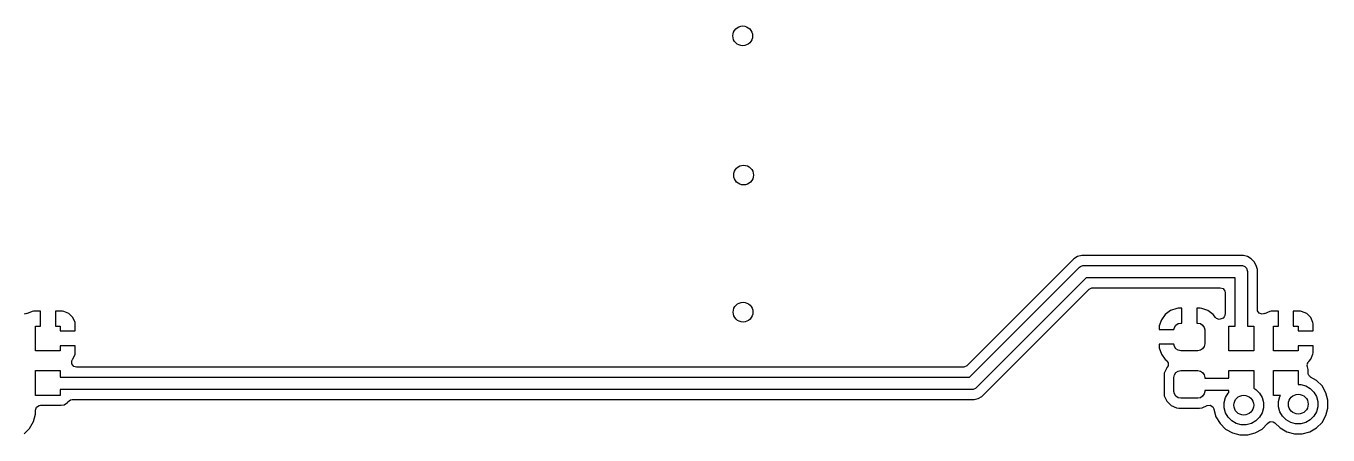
# Model space of a CAD drawing. Extents: x 0.79 to 7.64, y -5.35 to -0.98.
# Drawn here: x 3.721 to 4.756, y -2.146 to -1.82 of the extents above; entities that cross this region are included whole.
import ezdxf

# ---------------------------------------------------------------- set-up
doc = ezdxf.new("R2010")
doc.units = 0
doc.header["$MEASUREMENT"] = 0
doc.layers.add('BLACK', color=7, linetype='CONTINUOUS')

msp = doc.modelspace()

# ---------------------------------------------------------------- linework, layer by layer
at = {"layer": 'BLACK', "linetype": 'CONTINUOUS'}
for p, q in [((4.5516, -2.0079), (4.4687, -2.0908)), ((4.5539, -2.0055), (4.5516, -2.0079)), ((4.5516, -2.0079), (4.5516, -2.0079)), ((4.5569, -2.0038), (4.5539, -2.0055)), ((4.5601, -2.0029), (4.5569, -2.0038)), ((4.5569, -2.0038), (4.5569, -2.0038)), ((4.5635, -2.0029), (4.5601, -2.0029)), ((4.5601, -2.0029), (4.5601, -2.0029)), ((4.5637, -2.0029), (4.5635, -2.0029)), ((4.6887, -2.0029), (4.5637, -2.0029)), ((4.5637, -2.0029), (4.5637, -2.0029)), ((4.692, -2.0038), (4.6887, -2.0029)), ((4.6887, -2.0029), (4.6887, -2.0029)), ((4.6949, -2.0055), (4.692, -2.0038)), ((4.6973, -2.0079), (4.6949, -2.0055)), ((4.6989, -2.0108), (4.6973, -2.0079)), ((4.4708, -2.0998), (4.5583, -2.0123)), ((4.5583, -2.0123), (4.5591, -2.0117)), ((4.5591, -2.0117), (4.5609, -2.0109)), ((4.5609, -2.0109), (4.5618, -2.0108)), ((4.5618, -2.0108), (4.687, -2.0108)), ((4.687, -2.0108), (4.688, -2.0109)), ((4.688, -2.0109), (4.6897, -2.0117)), ((4.6897, -2.0117), (4.6911, -2.013)), ((4.6911, -2.013), (4.6918, -2.0148)), ((4.6918, -2.0148), (4.6919, -2.0157)), ((4.6919, -2.0157), (4.6919, -2.0591)), ((4.6998, -2.0141), (4.6989, -2.0108)), ((4.6998, -2.0458), (4.6998, -2.0141)), ((4.6998, -2.0141), (4.6998, -2.0141)), ((4.5638, -2.0207), (4.4763, -2.1082)), ((4.6821, -2.0207), (4.5638, -2.0207)), ((4.566, -2.0297), (4.5681, -2.0286)), ((4.5681, -2.0286), (4.5687, -2.0286)), ((4.5687, -2.0286), (4.6703, -2.0286)), ((4.6703, -2.0286), (4.6726, -2.0293)), ((4.6821, -2.0591), (4.6821, -2.0207)), ((4.5356, -2.0601), (4.566, -2.0297)), ((4.6726, -2.0293), (4.674, -2.0313)), ((4.674, -2.0313), (4.6742, -2.0325)), ((4.6742, -2.0325), (4.6742, -2.0495)), ((3.7212, -2.0492), (3.7194, -2.0497)), ((3.7256, -2.0474), (3.7212, -2.0493)), ((3.7212, -2.0493), (3.7212, -2.0492)), ((3.7266, -2.0472), (3.7256, -2.0474)), ((3.7323, -2.0472), (3.7266, -2.0472)), ((3.7266, -2.0472), (3.7266, -2.0472)), ((3.7323, -2.0591), (3.7323, -2.0472)), ((3.7323, -2.0472), (3.7323, -2.0472)), ((3.7498, -2.0472), (3.7441, -2.0472)), ((3.7441, -2.0472), (3.7441, -2.0472)), ((3.7441, -2.0472), (3.7441, -2.0591)), ((3.7508, -2.0474), (3.7498, -2.0472)), ((3.7548, -2.0491), (3.7508, -2.0474)), ((3.7579, -2.0523), (3.7548, -2.0491)), ((4.6308, -2.0467), (4.6266, -2.0498)), ((4.6357, -2.045), (4.6308, -2.0467)), ((4.6369, -2.0449), (4.6357, -2.045)), ((4.6357, -2.045), (4.6357, -2.045)), ((4.6398, -2.0449), (4.6369, -2.0449)), ((4.6398, -2.0567), (4.6398, -2.0449)), ((4.6544, -2.0449), (4.6516, -2.0449)), ((4.6516, -2.0449), (4.6516, -2.0449)), ((4.6516, -2.0449), (4.6516, -2.0567)), ((4.6556, -2.045), (4.6544, -2.0449)), ((4.6605, -2.0467), (4.6556, -2.045)), ((4.6647, -2.0498), (4.6605, -2.0467)), ((4.6742, -2.0495), (4.674, -2.0501)), ((4.7, -2.0469), (4.6998, -2.0458)), ((4.7013, -2.0489), (4.7, -2.0469)), ((4.7036, -2.0497), (4.7013, -2.0489)), ((4.7054, -2.0492), (4.7036, -2.0497)), ((4.7055, -2.0493), (4.7054, -2.0492)), ((4.7098, -2.0474), (4.7055, -2.0493)), ((4.7108, -2.0472), (4.7098, -2.0474)), ((4.7165, -2.0472), (4.7108, -2.0472)), ((4.7108, -2.0472), (4.7108, -2.0472)), ((4.7165, -2.0591), (4.7165, -2.0472)), ((4.7165, -2.0472), (4.7165, -2.0472)), ((4.734, -2.0472), (4.7283, -2.0472)), ((4.7283, -2.0472), (4.7283, -2.0472)), ((4.7283, -2.0472), (4.7283, -2.0591)), ((4.735, -2.0474), (4.734, -2.0472)), ((4.7391, -2.0491), (4.735, -2.0474)), ((4.7422, -2.0523), (4.7391, -2.0491)), ((3.7283, -2.0787), (3.7283, -2.0591)), ((3.7283, -2.0591), (3.7323, -2.0591)), ((3.7441, -2.0591), (3.748, -2.0591)), ((3.748, -2.0591), (3.748, -2.063)), ((3.7597, -2.0563), (3.7579, -2.0523)), ((3.7598, -2.0573), (3.7597, -2.0563)), ((3.7598, -2.063), (3.7598, -2.0573)), ((3.7598, -2.0573), (3.7598, -2.0573)), ((4.6218, -2.0589), (4.6217, -2.0601)), ((4.6235, -2.054), (4.6218, -2.0589)), ((4.6266, -2.0498), (4.6235, -2.054)), ((4.6266, -2.0498), (4.6266, -2.0498)), ((4.6339, -2.0601), (4.6351, -2.0583)), ((4.6351, -2.0583), (4.6369, -2.0571)), ((4.6369, -2.0571), (4.639, -2.0567)), ((4.639, -2.0567), (4.6398, -2.0567)), ((4.6516, -2.0567), (4.6524, -2.0567)), ((4.6524, -2.0567), (4.6545, -2.0571)), ((4.6545, -2.0571), (4.6563, -2.0583)), ((4.6563, -2.0583), (4.6575, -2.0601)), ((4.6665, -2.0522), (4.6647, -2.0498)), ((4.6647, -2.0498), (4.6647, -2.0498)), ((4.6672, -2.053), (4.6665, -2.0522)), ((4.6695, -2.0538), (4.6672, -2.053)), ((4.6718, -2.0531), (4.6695, -2.0538)), ((4.6725, -2.0527), (4.6718, -2.0531)), ((4.6734, -2.0518), (4.6725, -2.0527)), ((4.6725, -2.0527), (4.6725, -2.0527)), ((4.6736, -2.0512), (4.6734, -2.0518)), ((4.674, -2.0508), (4.6736, -2.0512)), ((4.674, -2.0501), (4.674, -2.0508)), ((4.6772, -2.0787), (4.6772, -2.0591)), ((4.6772, -2.0591), (4.6821, -2.0591)), ((4.6919, -2.0591), (4.6969, -2.0591)), ((4.6969, -2.0591), (4.6969, -2.0787)), ((4.7126, -2.0787), (4.7126, -2.0591)), ((4.7126, -2.0591), (4.7165, -2.0591)), ((4.7283, -2.0591), (4.7323, -2.0591)), ((4.7323, -2.0591), (4.7323, -2.063)), ((4.744, -2.0563), (4.7422, -2.0523)), ((4.7441, -2.0573), (4.744, -2.0563)), ((4.7441, -2.063), (4.7441, -2.0573)), ((4.7441, -2.0573), (4.7441, -2.0573)), ((3.748, -2.063), (3.7598, -2.063)), ((3.7598, -2.063), (3.7598, -2.063)), ((4.4807, -2.115), (4.5356, -2.0601)), ((4.6217, -2.0601), (4.6217, -2.0618)), ((4.6217, -2.0618), (4.6217, -2.0618)), ((4.6217, -2.0618), (4.6335, -2.0618)), ((4.6335, -2.0618), (4.6339, -2.0601)), ((4.6575, -2.0601), (4.6579, -2.0622)), ((4.6579, -2.0622), (4.6579, -2.0732)), ((4.7323, -2.063), (4.7441, -2.063)), ((4.7441, -2.063), (4.7441, -2.063)), ((3.748, -2.0787), (3.7283, -2.0787)), ((3.7598, -2.0748), (3.748, -2.0748)), ((3.748, -2.0748), (3.748, -2.0787)), ((3.7597, -2.0815), (3.7598, -2.0805)), ((3.7598, -2.0805), (3.7598, -2.0748)), ((3.7598, -2.0748), (3.7598, -2.0748)), ((3.7598, -2.0805), (3.7598, -2.0805)), ((4.6335, -2.0736), (4.6217, -2.0736)), ((4.6217, -2.0736), (4.6217, -2.0736)), ((4.6217, -2.0736), (4.6217, -2.0753)), ((4.6217, -2.0753), (4.6218, -2.0765)), ((4.6218, -2.0765), (4.6218, -2.0765)), ((4.6218, -2.0765), (4.6235, -2.0814)), ((4.6339, -2.0753), (4.6335, -2.0736)), ((4.6351, -2.0771), (4.6339, -2.0753)), ((4.6369, -2.0783), (4.6351, -2.0771)), ((4.639, -2.0787), (4.6369, -2.0783)), ((4.6524, -2.0787), (4.639, -2.0787)), ((4.6545, -2.0783), (4.6524, -2.0787)), ((4.6563, -2.0771), (4.6545, -2.0783)), ((4.6575, -2.0753), (4.6563, -2.0771)), ((4.6579, -2.0732), (4.6575, -2.0753)), ((4.6969, -2.0787), (4.6772, -2.0787)), ((4.7323, -2.0787), (4.7126, -2.0787)), ((4.7441, -2.0748), (4.7323, -2.0748)), ((4.7323, -2.0748), (4.7323, -2.0787)), ((4.744, -2.0815), (4.7441, -2.0805)), ((4.7441, -2.0805), (4.7441, -2.0748)), ((4.7441, -2.0748), (4.7441, -2.0748)), ((4.7441, -2.0805), (4.7441, -2.0805)), ((3.7573, -2.0868), (3.7578, -2.0858)), ((3.7573, -2.0892), (3.7573, -2.0868)), ((3.7587, -2.0912), (3.7573, -2.0892)), ((3.7578, -2.0858), (3.7579, -2.0855)), ((3.7579, -2.0855), (3.7597, -2.0815)), ((4.4687, -2.0908), (4.4665, -2.0919)), ((4.6235, -2.0814), (4.6266, -2.0856)), ((4.6266, -2.0856), (4.6266, -2.0856)), ((4.6266, -2.0856), (4.6274, -2.0862)), ((4.6274, -2.0862), (4.6288, -2.0882)), ((4.6288, -2.0906), (4.628, -2.0919)), ((4.6288, -2.0882), (4.6288, -2.0906)), ((4.7395, -2.089), (4.7398, -2.0885)), ((4.7396, -2.0897), (4.7395, -2.089)), ((4.7395, -2.0904), (4.7396, -2.0897)), ((4.7395, -2.0911), (4.7395, -2.0904)), ((4.7398, -2.0885), (4.7399, -2.088)), ((4.7399, -2.088), (4.7403, -2.0877)), ((4.7403, -2.0877), (4.7406, -2.0872)), ((4.7406, -2.0872), (4.7422, -2.0855)), ((4.7422, -2.0855), (4.744, -2.0815)), ((3.7283, -2.1142), (3.7283, -2.0945)), ((3.7283, -2.0945), (3.748, -2.0945)), ((3.748, -2.0945), (3.748, -2.0998)), ((3.748, -2.0998), (4.4708, -2.0998)), ((3.761, -2.0919), (3.7587, -2.0912)), ((4.4659, -2.0919), (3.761, -2.0919)), ((4.4665, -2.0919), (4.4659, -2.0919)), ((4.6258, -2.0965), (4.6256, -2.0984)), ((4.6256, -2.0984), (4.6256, -2.1126)), ((4.6278, -2.0922), (4.6258, -2.0965)), ((4.6258, -2.0965), (4.6258, -2.0965)), ((4.6279, -2.0921), (4.6278, -2.0922)), ((4.6278, -2.0922), (4.6278, -2.0922)), ((4.628, -2.0919), (4.6279, -2.0921)), ((4.628, -2.0919), (4.628, -2.0919)), ((4.628, -2.0919), (4.628, -2.0919)), ((4.6335, -2.1), (4.6339, -2.0979)), ((4.6335, -2.111), (4.6335, -2.1)), ((4.6339, -2.0979), (4.6351, -2.0961)), ((4.6351, -2.0961), (4.6369, -2.0949)), ((4.6369, -2.0949), (4.639, -2.0945)), ((4.639, -2.0945), (4.6524, -2.0945)), ((4.6524, -2.0945), (4.6545, -2.0949)), ((4.6545, -2.0949), (4.6563, -2.0961)), ((4.6563, -2.0961), (4.6575, -2.0979)), ((4.6575, -2.0979), (4.6579, -2.1)), ((4.6579, -2.1), (4.6579, -2.1006)), ((4.6579, -2.1006), (4.6772, -2.1006)), ((4.6772, -2.1006), (4.6772, -2.0945)), ((4.6772, -2.0945), (4.6969, -2.0945)), ((4.6969, -2.0945), (4.6969, -2.1086)), ((4.7126, -2.1142), (4.7126, -2.0945)), ((4.7126, -2.0945), (4.7323, -2.0945)), ((4.7323, -2.0945), (4.7323, -2.1056)), ((4.7397, -2.0914), (4.7395, -2.0911)), ((4.7402, -2.0937), (4.7397, -2.0914)), ((4.7402, -2.0964), (4.7402, -2.0937)), ((4.7402, -2.0967), (4.7402, -2.0964)), ((4.7405, -2.0978), (4.7402, -2.0967)), ((4.741, -2.0984), (4.7405, -2.0978)), ((4.7412, -2.0989), (4.741, -2.0984)), ((4.7417, -2.0991), (4.7412, -2.0989)), ((4.7421, -2.0996), (4.7417, -2.0991)), ((4.7468, -2.1023), (4.7421, -2.0996)), ((4.4728, -2.1096), (3.748, -2.1096)), ((3.748, -2.1096), (3.748, -2.1142)), ((4.4738, -2.1096), (4.4728, -2.1096)), ((4.4743, -2.1093), (4.4738, -2.1096)), ((4.4738, -2.1096), (4.4738, -2.1096)), ((4.4756, -2.1088), (4.4743, -2.1093)), ((4.4763, -2.1082), (4.4756, -2.1088)), ((4.4756, -2.1088), (4.4756, -2.1088)), ((4.6339, -2.1131), (4.6335, -2.111)), ((4.6579, -2.111), (4.6575, -2.1131)), ((4.6772, -2.1104), (4.6579, -2.1104)), ((4.6579, -2.1104), (4.6579, -2.111)), ((4.6772, -2.1118), (4.6772, -2.1104)), ((4.6969, -2.1086), (4.6986, -2.1096)), ((4.6986, -2.1096), (4.7015, -2.1125)), ((4.7323, -2.1056), (4.7343, -2.1056)), ((4.7343, -2.1056), (4.7383, -2.1066)), ((4.7383, -2.1066), (4.7419, -2.1087)), ((4.7419, -2.1087), (4.7448, -2.1116)), ((4.7448, -2.1116), (4.7468, -2.1152)), ((4.7512, -2.1067), (4.7468, -2.1023)), ((4.7468, -2.1023), (4.7468, -2.1023)), ((4.7543, -2.1121), (4.7512, -2.1067)), ((3.748, -2.1142), (3.7283, -2.1142)), ((3.7311, -2.1223), (3.7323, -2.1221)), ((3.7323, -2.1221), (3.7488, -2.1221)), ((3.7488, -2.1221), (3.7511, -2.1216)), ((3.7488, -2.1221), (3.7488, -2.1221)), ((3.7511, -2.1216), (3.7537, -2.1199)), ((3.7537, -2.1199), (3.7541, -2.1193)), ((3.7541, -2.1193), (3.756, -2.1178)), ((3.756, -2.1178), (3.7574, -2.1175)), ((3.7574, -2.1175), (4.4745, -2.1175)), ((4.4745, -2.1175), (4.4778, -2.1167)), ((4.4745, -2.1175), (4.4745, -2.1175)), ((4.4778, -2.1167), (4.4807, -2.115)), ((4.4778, -2.1167), (4.4778, -2.1167)), ((4.4778, -2.1167), (4.4778, -2.1167)), ((4.4807, -2.115), (4.4807, -2.115)), ((4.4807, -2.115), (4.4807, -2.115)), ((4.6256, -2.1126), (4.6256, -2.1126)), ((4.6256, -2.1126), (4.6258, -2.1145)), ((4.6258, -2.1145), (4.6258, -2.1145)), ((4.6258, -2.1145), (4.6278, -2.1188)), ((4.6278, -2.1188), (4.6278, -2.1188)), ((4.6278, -2.1188), (4.6278, -2.1188)), ((4.6278, -2.1188), (4.6312, -2.1222)), ((4.6351, -2.1149), (4.6339, -2.1131)), ((4.6369, -2.1161), (4.6351, -2.1149)), ((4.639, -2.1165), (4.6369, -2.1161)), ((4.6524, -2.1165), (4.639, -2.1165)), ((4.6545, -2.1161), (4.6524, -2.1165)), ((4.6563, -2.1149), (4.6545, -2.1161)), ((4.6575, -2.1131), (4.6563, -2.1149)), ((4.6598, -2.1223), (4.6622, -2.122)), ((4.6622, -2.122), (4.6643, -2.1232)), ((4.6734, -2.12), (4.6744, -2.116)), ((4.6734, -2.1241), (4.6734, -2.12)), ((4.6744, -2.116), (4.6765, -2.1125)), ((4.6765, -2.1125), (4.6772, -2.1118)), ((4.7015, -2.1125), (4.7035, -2.116)), ((4.7035, -2.116), (4.7046, -2.12)), ((4.7046, -2.12), (4.7046, -2.1241)), ((4.7183, -2.1142), (4.7126, -2.1142)), ((4.7167, -2.1191), (4.7177, -2.1152)), ((4.7167, -2.1233), (4.7167, -2.1191)), ((4.7177, -2.1152), (4.7183, -2.1142)), ((4.7468, -2.1152), (4.7479, -2.1191)), ((4.7479, -2.1191), (4.7479, -2.1233)), ((4.7559, -2.1181), (4.7543, -2.1121)), ((4.7559, -2.1243), (4.7559, -2.1181)), ((3.7268, -2.1351), (3.7284, -2.1291)), ((3.7284, -2.126), (3.7291, -2.1237)), ((3.7284, -2.1291), (3.7284, -2.126)), ((3.7291, -2.1237), (3.7311, -2.1223)), ((4.6312, -2.1222), (4.6355, -2.1242)), ((4.6355, -2.1242), (4.6374, -2.1244)), ((4.6374, -2.1244), (4.6539, -2.1244)), ((4.6539, -2.1244), (4.6559, -2.1242)), ((4.6559, -2.1242), (4.6598, -2.1223)), ((4.6643, -2.1232), (4.6652, -2.1249)), ((4.6652, -2.1249), (4.6653, -2.1249)), ((4.6653, -2.1249), (4.6653, -2.1252)), ((4.6653, -2.1252), (4.6653, -2.1252)), ((4.6653, -2.1252), (4.6669, -2.1312)), ((4.6669, -2.1312), (4.6701, -2.1366)), ((4.6744, -2.1281), (4.6734, -2.1241)), ((4.6765, -2.1316), (4.6744, -2.1281)), ((4.6794, -2.1345), (4.6765, -2.1316)), ((4.7015, -2.1316), (4.6986, -2.1345)), ((4.7035, -2.1281), (4.7015, -2.1316)), ((4.7046, -2.1241), (4.7035, -2.1281)), ((4.7177, -2.1272), (4.7167, -2.1233)), ((4.7198, -2.1308), (4.7177, -2.1272)), ((4.7227, -2.1337), (4.7198, -2.1308)), ((4.7448, -2.1308), (4.7419, -2.1337)), ((4.7468, -2.1272), (4.7448, -2.1308)), ((4.7479, -2.1233), (4.7468, -2.1272)), ((4.7512, -2.1357), (4.7543, -2.1303)), ((4.7543, -2.1303), (4.7559, -2.1243)), ((3.7192, -2.1449), (3.7236, -2.1405)), ((3.7236, -2.1405), (3.7268, -2.1351)), ((4.6701, -2.1366), (4.6745, -2.141)), ((4.6745, -2.141), (4.6799, -2.1441)), ((4.6829, -2.1366), (4.6794, -2.1345)), ((4.6869, -2.1377), (4.6829, -2.1366)), ((4.691, -2.1377), (4.6869, -2.1377)), ((4.695, -2.1366), (4.691, -2.1377)), ((4.6986, -2.1345), (4.695, -2.1366)), ((4.6981, -2.1441), (4.7035, -2.141)), ((4.7035, -2.141), (4.7079, -2.1366)), ((4.7079, -2.1366), (4.7079, -2.1365)), ((4.7079, -2.1365), (4.708, -2.1365)), ((4.7079, -2.1366), (4.7079, -2.1366)), ((4.708, -2.1365), (4.7081, -2.1364)), ((4.7081, -2.1364), (4.7099, -2.1351)), ((4.7081, -2.1364), (4.7081, -2.1364)), ((4.7099, -2.1351), (4.7123, -2.1352)), ((4.7123, -2.1352), (4.7138, -2.1361)), ((4.7138, -2.1361), (4.7178, -2.1401)), ((4.7178, -2.1401), (4.7232, -2.1432)), ((4.7263, -2.1357), (4.7227, -2.1337)), ((4.7302, -2.1368), (4.7263, -2.1357)), ((4.7343, -2.1368), (4.7302, -2.1368)), ((4.7383, -2.1357), (4.7343, -2.1368)), ((4.7419, -2.1337), (4.7383, -2.1357)), ((4.7414, -2.1432), (4.7468, -2.1401)), ((4.7468, -2.1401), (4.7512, -2.1357)), ((4.6799, -2.1441), (4.6859, -2.1457)), ((4.6859, -2.1457), (4.6859, -2.1457)), ((4.6859, -2.1457), (4.6921, -2.1457)), ((4.6921, -2.1457), (4.6981, -2.1441)), ((4.6921, -2.1457), (4.6921, -2.1457)), ((4.7232, -2.1432), (4.7292, -2.1448)), ((4.7292, -2.1448), (4.7292, -2.1448)), ((4.7292, -2.1448), (4.7354, -2.1448)), ((4.7354, -2.1448), (4.7414, -2.1432)), ((4.7354, -2.1448), (4.7354, -2.1448))]:
    msp.add_line(p, q, dxfattribs=at)
at = {"layer": 'BLACK'}
for centre in [(4.2906, -1.8283), (4.2913, -1.939), (4.2909, -2.048), (4.689, -2.122), (4.7323, -2.1212)]:
    msp.add_circle(centre, 0.00787, dxfattribs=at)

doc.saveas('drawing.dxf')
